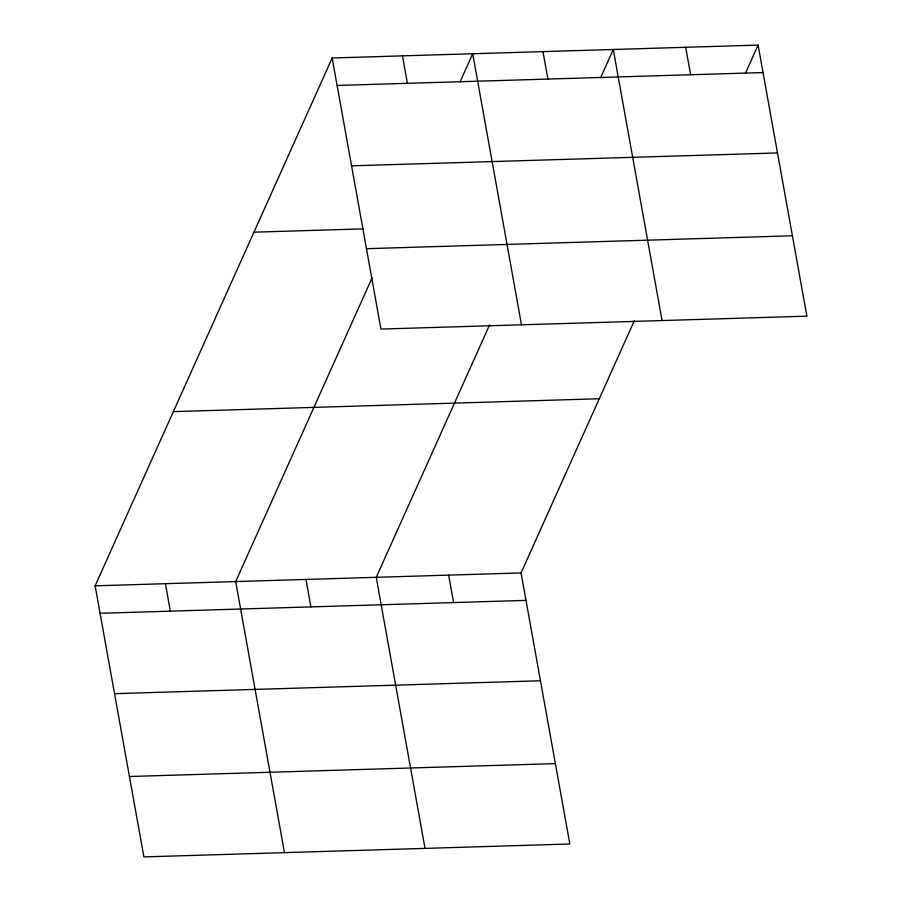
<?xml version="1.0" encoding="UTF-8"?>
<svg xmlns="http://www.w3.org/2000/svg" width="902" height="902" viewBox="0 0 902 902"><rect width="100%" height="100%" fill="white"/><g stroke="black" fill="none" stroke-linecap="round" stroke-linejoin="round"><path stroke-width="1.35" d="M634.399 320.548L521.063 572.928L569.838 844.001L143.903 856.9L95.127 585.826L332.161 57.999L758.097 45.1L806.873 316.174L380.937 329.072L332.161 57.999M372.052 277.917L235.693 581.564L284.457 852.649M460.065 81.913L472.716 53.737L521.491 324.821M489.583 324.934L376.247 577.314L425.022 848.387M600.631 77.662L613.281 49.486L662.057 320.56M745.447 73.276L758.097 45.1M337.1 85.453L763.036 72.555M351.566 165.844L777.501 152.945M253.936 232.175L363.574 228.86M366.471 248.681L792.407 235.783M173.353 411.639L599.289 398.74M95.127 585.826L521.063 572.928M100.066 613.281L526.013 600.382M114.531 693.672L540.478 680.773M129.437 776.509L555.373 763.611M685.689 47.287L690.628 74.742M542.993 51.617L547.942 79.072M402.439 55.868L407.377 83.322M448.655 575.126L453.593 602.581M305.97 579.445L310.908 606.899M165.404 583.695L170.343 611.15"/></g></svg>
